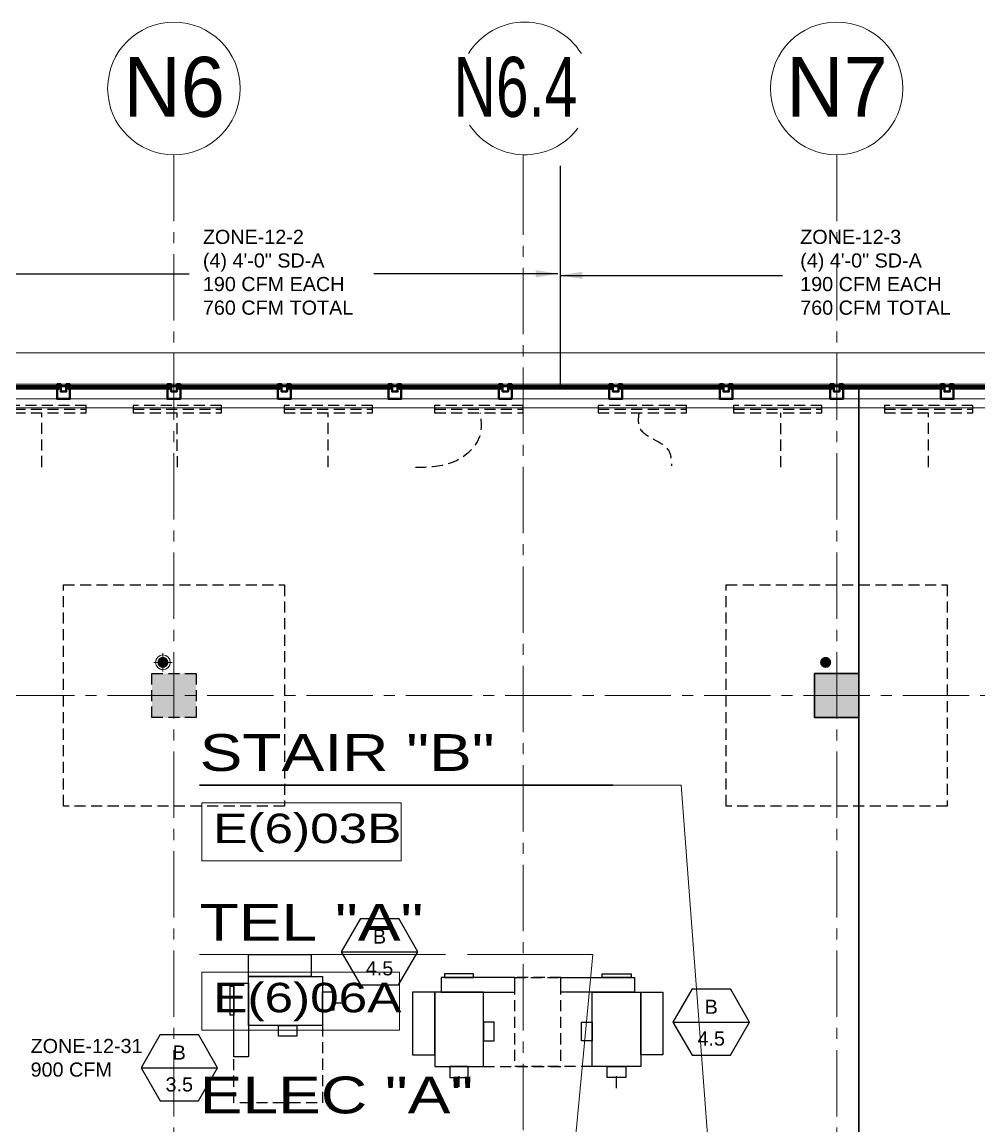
# Model space of a CAD drawing. Header units: inches. Extents: x -26012 to 27, y -11337 to 2082.
# Drawn here: x -23664 to -23144, y 1140 to 1740 of the extents above; entities that cross this region are included whole.
import ezdxf
from ezdxf.enums import TextEntityAlignment as Align

# ---------------------------------------------------------------- set-up
doc = ezdxf.new("R2010")
doc.units = ezdxf.units.IN
doc.header["$LTSCALE"] = 48
doc.header["$MEASUREMENT"] = 0
for name, pattern in [('A_Column Grid$0$CENTER2', [1.125, 0.75, -0.125, 0.125, -0.125]), ('HIDDEN2', [0.1875, 0.125, -0.0625]), ('NB - 13th_Penthouse_plan$0$HIDDEN2', [0.1875, 0.125, -0.0625])]:
    doc.linetypes.add(name, pattern=pattern)
for name, color, linetype in [('A106$0$A-ANNO-PATT-1-12', 8, 'Continuous'), ('A106$0$A-ANNO-PATT-2-12', 8, 'Continuous'), ('A106$0$A-AREA-IDEN', 8, 'Continuous'), ('A106$0$A-COLS-COL2-12', 8, 'Continuous'), ('A106$0$A-FLOR-AWNG', 8, 'Continuous'), ('A106$0$A-FLOR-SLAB', 8, 'Continuous'), ('A106$0$A-FLOR-SLEEVE-4-12', 8, 'Continuous'), ('A106$0$A-GLAZ', 8, 'Continuous'), ('A106$0$A-ROOF-LEAD-3-12', 8, 'Continuous'), ('A106$0$A-ROOF-LEAD-4-12', 8, 'Continuous'), ('A106$0$C-PROP', 8, 'Continuous'), ('A605$0$A-ANNO-PATT-1-12', 8, 'Continuous'), ('A605$0$A-ANNO-PATT-2-12', 8, 'Continuous'), ('A605$0$A-COLS-COL2-12', 8, 'Continuous'), ('A605$0$A-FLOR-SLAB', 8, 'Continuous'), ('A_Column Grid$0$A-GRID-1D1-15', 8, 'A_Column Grid$0$CENTER2'), ('A_Column Grid$0$A-GRID-GRD1-15', 8, 'A_Column Grid$0$CENTER2'), ('M-HVAC-anno', 6, 'Continuous'), ('M-HVAC-blck', 6, 'Continuous'), ('M-HVAC-clrn', 1, 'HIDDEN2'), ('M-HVAC-eqpm-fptd', 94, 'Continuous'), ('M-HVAC-Flex', 5, 'Continuous'), ('M-HVAC-FUTR', 4, 'HIDDEN2'), ('M-HVAC-supp', 93, 'Continuous'), ('M-HVAC-Term-Supp', 92, 'Continuous'), ('M-HVAC-TEXT', 6, 'Continuous'), ('NB - 13th_Penthouse_plan$0$STCCOLS2', 1, 'NB - 13th_Penthouse_plan$0$HIDDEN2'), ('NB - 13th_Penthouse_plan$0$STDROPS', 1, 'NB - 13th_Penthouse_plan$0$HIDDEN2'), ('NB - 13th_Penthouse_plan$0$STPJ', 1, 'NB - 13th_Penthouse_plan$0$HIDDEN2'), ('XREF', 8, 'Continuous')]:
    doc.layers.add(name, color=color, linetype=linetype)
doc.styles.add('A106$0$Arial', font='arial.ttf', dxfattribs={"height": 0.076839})
doc.styles.add('A106$0$style-Arial', font='arial.ttf')
doc.styles.add('A_Column Grid$0$Style-Arial', font='arial.ttf')
doc.styles.add('M08', font='arial.ttf', dxfattribs={"height": 7.68})
doc.styles.get("Standard").update_dxf_attribs({"font": 'simplex.shx'})
doc.dimstyles.new('STANDARD$7', dxfattribs={"dimtxt": 0.18, "dimasz": 0.125, "dimexe": 0.18, "dimexo": 0.06, "dimgap": 0.09, "dimtad": 0, "dimtih": 1, "dimtoh": 1, "dimdec": 4, "dimzin": 0, "dimdsep": 46, "dimtxsty": 'Standard', "dimcen": 0.09, "dimadec": 0, "dimazin": 0, "dimtfac": 1, "dimtdec": 4, "dimtofl": 0, "dimtmove": 0, "dimatfit": 3, "dimfxl": 1, "dimtolj": 1, "dimtzin": 0, "dimarcsym": 0})

# ---------------------------------------------------------------- blocks, each defined once
blk = doc.blocks.new('A106$0$CW10')
at = {"layer": 'A106$0$A-GLAZ', "linetype": 'Continuous', "lineweight": 40}
for p, q in [((-117.25, 5.75), (-117.25, 7)), ((-117.25, 7), (-62.75, 7)), ((-62.75, 5.75), (-62.75, 7)), ((-2.75, 7), (-57.25, 7)), ((-57.25, 5.75), (-57.25, 7)), ((-2.75, 5.75), (-2.75, 7)), ((-117.25, 5.75), (-62.75, 5.75)), ((-2.75, 5.75), (-57.25, 5.75))]:
    blk.add_line(p, q, dxfattribs=at)
at = {"layer": 'A106$0$A-GLAZ', "linetype": 'Continuous', "lineweight": 0}
for p, q in [((-117.25, 6.75), (-62.75, 6.75)), ((-117.25, 6.25), (-62.75, 6.25)), ((-2.75, 6.75), (-57.25, 6.75)), ((-2.75, 6.25), (-57.25, 6.25)), ((-3.5, 0), (-56.5, 0)), ((-116.5, 0), (-63.5, 0))]:
    blk.add_line(p, q, dxfattribs=at)
at = {"layer": 'A106$0$A-GLAZ', "linetype": 'Continuous', "lineweight": 40, "flags": 128}
for points in [[(-120, 4), (-118.5, 4), (-118.5, 8), (-116.5, 8), (-116.5, 7.25), (-117.5, 7.25), (-117.5, 5.5), (-116.5, 5.5), (-116.5, 0), (-120, 0)], [(-60, 4), (-61.5, 4), (-61.5, 8), (-63.5, 8), (-63.5, 7.25), (-62.5, 7.25), (-62.5, 5.5), (-63.5, 5.5), (-63.5, 0), (-60, 0)], [(-60, 4), (-58.5, 4), (-58.5, 8), (-56.5, 8), (-56.5, 7.25), (-57.5, 7.25), (-57.5, 5.5), (-56.5, 5.5), (-56.5, 0), (-60, 0)], [(0, 4), (-1.5, 4), (-1.5, 8), (-3.5, 8), (-3.5, 7.25), (-2.5, 7.25), (-2.5, 5.5), (-3.5, 5.5), (-3.5, 0), (0, 0)]]:
    blk.add_lwpolyline(points, dxfattribs=at)
blk = doc.blocks.new('*D580', base_point=(0, 0))
at = {"layer": 'A106$0$A-FLOR-SLEEVE-4-12', "linetype": 'Continuous', "lineweight": 0}
for p, q in [((0, -5), (0, 5)), ((-5, 0), (5, 0))]:
    blk.add_line(p, q, dxfattribs=at)
blk = doc.blocks.new('*U579')
at = {"layer": 'A106$0$A-FLOR-SLEEVE-4-12', "linetype": 'Continuous', "lineweight": 13}
blk.add_circle((0, 0), 4, dxfattribs=at)
at = {"layer": 'A106$0$A-FLOR-SLEEVE-4-12', "linetype": 'Continuous', "lineweight": 0}
blk.add_blockref('*D580', (0, 0), dxfattribs=at)
blk = doc.blocks.new('A106')
at = {"layer": 'A106$0$A-ROOF-LEAD-3-12', "lineweight": 13}
h = blk.add_hatch(color=256, dxfattribs=at)
edge = h.paths.add_edge_path()
edge.add_arc((-23227.02, 1392.09), 3, 0, 360)
at = {"layer": 'A106$0$A-ROOF-LEAD-4-12', "lineweight": 13}
h = blk.add_hatch(color=256, dxfattribs=at)
edge = h.paths.add_edge_path()
edge.add_arc((-23587.02, 1392.09), 3, 0, 360)
at = {"layer": 'A106$0$A-ANNO-PATT-1-12', "lineweight": 30}
blk.add_solid([(-23569.02, 1362.09), (-23569.02, 1386.09), (-23593.02, 1362.09), (-23593.02, 1386.09)], dxfattribs=at)
at = {"layer": 'A106$0$A-ANNO-PATT-2-12', "lineweight": 30}
blk.add_solid([(-23209.02, 1362.09), (-23209.02, 1386.09), (-23233.02, 1362.09), (-23233.02, 1386.09)], dxfattribs=at)
at = {"layer": 'A106$0$A-AREA-IDEN', "lineweight": 30}
blk.add_line((-23567.07, 1325.38, 0.21), (-23342.54, 1325.38, 0.21), dxfattribs=at)
at = {"layer": 'A106$0$A-AREA-IDEN', "lineweight": 13}
blk.add_line((-23567.07, 1233.54, 0.21), (-23433.49, 1233.54, 0.21), dxfattribs=at)
at = {"layer": 'A106$0$A-AREA-IDEN', "lineweight": 0, "elevation": 0.21, "flags": 128}
for points in [[(-23342.54, 1325.38), (-23305.42, 1325.38), (-23278.46, 967.61)], [(-23421.53, 1233.54), (-23353.45, 1233.54), (-23393.91, 805.6)]]:
    blk.add_lwpolyline(points, dxfattribs=at)
at = {"layer": 'A106$0$A-AREA-IDEN', "lineweight": 13}
for points in [[(-23565.87, 1315.86, 0.21), (-23457.66, 1315.86, 0.21), (-23457.66, 1284.33, 0.21), (-23565.87, 1284.33, 0.21)], [(-23565.87, 1224.02, 0.21), (-23458.53, 1224.02, 0.21), (-23458.53, 1192.49, 0.21), (-23565.87, 1192.49, 0.21)]]:
    blk.add_3dface(points, dxfattribs=at)
at = {"layer": 'A106$0$A-COLS-COL2-12', "lineweight": 30}
blk.add_3dface([(-23233.02, 1386.09), (-23209.02, 1386.09), (-23209.02, 1362.09), (-23233.02, 1362.09)], dxfattribs=at)
at = {"layer": 'A106$0$A-FLOR-AWNG', "lineweight": 0}
blk.add_line((-24033.74, 1560.09), (-21043.12, 1560.09), dxfattribs=at)
at = {"layer": 'A106$0$A-FLOR-SLAB', "lineweight": 0, "flags": 128}
blk.add_lwpolyline([(-23869.27, 1530.35), (-21072.77, 1530.34), (-21072.77, -6.15), (-22489.27, -6.15), (-22489.27, 53.84), (-22872.77, 53.84), (-22872.77, -6.15), (-24409.27, -6.15)], dxfattribs=at)
at = {"layer": 'A106$0$A-GLAZ', "lineweight": 0}
blk.add_line((-21060.02, 1543.09), (-23882.03, 1543.1), dxfattribs=at)
at = {"layer": 'A106$0$C-PROP', "lineweight": 40, "flags": 128}
for points in [[(-25004.54, -676.9), (-24022.02, 1542.09), (-21061.02, 1542.09), (-21061.02, -676.9)], [(-24808.14, -233.33), (-24022.02, 1542.09), (-21061.02, 1542.09), (-21061.02, -229.32)]]:
    blk.add_lwpolyline(points, dxfattribs=at)
at = {"layer": 'A106$0$A-FLOR-SLEEVE-4-12', "lineweight": 13}
blk.add_blockref('*U579', (-23587.02, 1392.1), dxfattribs=at)
at = {"layer": 'A106$0$A-GLAZ', "lineweight": 40}
for p in [(-23581.02, 1535.1), (-23461.02, 1535.1), (-23341.03, 1535.1), (-23221.03, 1535.1), (-23101.03, 1535.1)]:
    blk.add_blockref('A106$0$CW10', p, dxfattribs=at)
at = {"layer": 'A106$0$A-AREA-IDEN', "lineweight": 30, "style": 'A106$0$style-Arial', "width": 1.246875}
blk.add_text('E(6)03B', height=16, dxfattribs=at).set_placement((-23559.69, 1293.97, 0.21))
at = {"layer": 'A106$0$A-AREA-IDEN', "lineweight": 13, "style": 'A106$0$style-Arial', "width": 1.246875}
blk.add_text('E(6)06A', height=16, dxfattribs=at).set_placement((-23559.69, 1202.14, 0.21))
at = {"layer": 'A106$0$A-AREA-IDEN', "lineweight": 30, "insert": (-23567.07, 1332.86, 0.21), "char_height": 20, "attachment_point": 7, "line_spacing_factor": 0.6, "style": 'A106$0$Arial'}
blk.add_mtext('\\H1x;\\W1.24688;STAIR "B"', dxfattribs=at)
at = {"layer": 'A106$0$A-AREA-IDEN', "lineweight": 13, "char_height": 20, "attachment_point": 7, "line_spacing_factor": 0.6, "style": 'A106$0$Arial'}
for s, insert in [('\\H1x;\\W1.24688;TEL "A"', (-23567.07, 1241.02, 0.21)), ('\\H1x;\\W1.24688;ELEC "A"', (-23567.07, 1146.98, 0.21))]:
    blk.add_mtext(s, dxfattribs=dict(at, insert=insert))
blk = doc.blocks.new('A605')
at = {"layer": 'A605$0$A-ANNO-PATT-1-12', "lineweight": 30}
blk.add_solid([(-23569.02, 1362.09), (-23569.02, 1386.09), (-23593.02, 1362.09), (-23593.02, 1386.09)], dxfattribs=at)
at = {"layer": 'A605$0$A-ANNO-PATT-2-12', "lineweight": 30}
blk.add_solid([(-23209.02, 1362.09), (-23209.02, 1386.09), (-23233.02, 1362.09), (-23233.02, 1386.09)], dxfattribs=at)
at = {"layer": 'A605$0$A-COLS-COL2-12', "lineweight": 30}
blk.add_3dface([(-23233.02, 1386.09), (-23209.02, 1386.09), (-23209.02, 1362.09), (-23233.02, 1362.09)], dxfattribs=at)
at = {"layer": 'A605$0$A-FLOR-SLAB', "lineweight": 0, "flags": 128}
blk.add_lwpolyline([(-23869.27, 1530.35), (-21072.77, 1530.34), (-21072.77, -6.15), (-22489.27, -6.15), (-22489.27, 53.84), (-22872.77, 53.84), (-22872.77, -6.15), (-24409.27, -6.15)], dxfattribs=at)
blk = doc.blocks.new('A$C4BF10DA9')
at = {"layer": 'M-HVAC-clrn', "flags": 128}
blk.add_lwpolyline([(6, 42), (6, 0), (54.25, 0), (54.25, 25)], dxfattribs=at)
at = {"layer": 'M-HVAC-eqpm-fptd'}
for p, q in [((6, 68.5), (6, 42)), ((46.25, 68.5), (6, 68.5)), ((46.25, 42), (46.25, 68.5)), ((6, 42), (46.25, 42))]:
    blk.add_line(p, q, dxfattribs=at)
for points in [[(12.25, 68.5), (46.25, 68.5), (46.25, 80.5), (12.25, 80.5)], [(6, 50.25), (6, 60.25), (0, 60.25), (0, 50.25)], [(46.25, 25), (54.25, 25), (54.25, 65), (46.25, 65)], [(30, 42), (20, 42), (20, 36.25), (30, 36.25)]]:
    blk.add_lwpolyline(points, close=True, dxfattribs=at)
at = {"layer": 'M-HVAC-supp'}
blk.add_lwpolyline([(56.25, 47.5), (56.25, 63.25), (54.25, 63.25), (54.25, 47.5)], close=True, dxfattribs=at)
blk = doc.blocks.new('A$C73FD2CE6')
at = {"layer": 'M-HVAC-blck'}
for p, q in [((10.41, 36), (0, 18.01)), ((10.41, 36), (31.18, 36)), ((41.57, 17.97), (31.18, 36)), ((0, 18.01), (10.37, 0)), ((0.01, 17.99), (41.56, 17.99)), ((31.17, 0), (41.57, 17.97)), ((10.37, 0), (31.17, 0))]:
    blk.add_line(p, q, dxfattribs=at)
at = {"layer": 'M-HVAC-TEXT', "style": 'M08'}
for tag, p in [('2', (20.78, 26.3)), ('1', (20.78, 8.99))]:
    blk.add_attdef(tag, text='', height=7.68, dxfattribs=at).set_placement(p, align=Align.MIDDLE)
blk = doc.blocks.new('SD-A')
at = {"layer": 'M-HVAC-FUTR'}
for p, q in [((2473.34, 316.58), (2425.34, 316.58)), ((2425.34, 316.58), (2425.34, 312.58)), ((2473.34, 314.58), (2425.34, 314.58)), ((2425.34, 312.58), (2473.34, 312.58)), ((2473.34, 312.58), (2473.34, 316.58))]:
    blk.add_line(p, q, dxfattribs=at)
blk = doc.blocks.new('NB - 13th_Penthouse_plan')
at = {"layer": 'NB - 13th_Penthouse_plan$0$STCCOLS2'}
for points in [[(-23593.02, 1386.09), (-23569.02, 1386.09), (-23569.02, 1362.09), (-23593.02, 1362.09)], [(-23233.02, 1386.09), (-23209.02, 1386.09), (-23209.02, 1362.09), (-23233.02, 1362.09)]]:
    blk.add_lwpolyline(points, close=True, dxfattribs=at)
at = {"layer": 'NB - 13th_Penthouse_plan$0$STDROPS'}
for points in [[(-23641.02, 1434.12), (-23521.02, 1434.12), (-23521.02, 1314.12), (-23641.02, 1314.12)], [(-23281.02, 1434.12), (-23161.02, 1434.12), (-23161.02, 1314.12), (-23281.02, 1314.12)]]:
    blk.add_lwpolyline(points, close=True, dxfattribs=at)
at = {"layer": 'NB - 13th_Penthouse_plan$0$STPJ', "const_width": 1}
blk.add_lwpolyline([(-23209.02, 1542.09), (-23209.02, 997.95), (-23207.02, 997.95)], dxfattribs=at)
blk = doc.blocks.new('A_Column Grid')
at = {"layer": 'A_Column Grid$0$A-GRID-1D1-15', "linetype": 'Continuous', "lineweight": 13}
for centre in [(-23581.02, 1703.67), (-23221.02, 1703.67)]:
    blk.add_circle(centre, 36, dxfattribs=at)
for start, end in [(31.64573, 148.29176), (213.51332, 323.17519)]:
    blk.add_arc((-23390.37, 1703.65), 36, start, end, dxfattribs=at)
at = {"layer": 'A_Column Grid$0$A-GRID-GRD1-15', "lineweight": 0}
for p, q in [((-23581.02, 1667.67), (-23581.02, -2700.91)), ((-23221.02, 1667.67), (-23221.02, -2700.91)), ((-23391.41, 382.21), (-23391.41, 1655.99)), ((-23941.02, 1374.09), (-20840.23, 1374.09))]:
    blk.add_line(p, q, dxfattribs=at)
at = {"layer": 'A_Column Grid$0$A-GRID-GRD1-15', "linetype": 'Continuous', "lineweight": 0}
blk.add_line((-23391.41, 1640.04), (-23391.41, 1667.67), dxfattribs=at)
at = {"layer": 'A_Column Grid$0$A-GRID-1D1-15', "linetype": 'Continuous', "lineweight": 13, "style": 'A_Column Grid$0$Style-Arial'}
for s, width, p in [('N6', 0.95, (-23608.48, 1688.27)), ('N6.4', 0.701538, (-23429.14, 1688.25)), ('N7', 0.95, (-23248.48, 1688.27))]:
    blk.add_text(s, height=32.5, dxfattribs=dict(at, width=width)).set_placement(p)

msp = doc.modelspace()

# ---------------------------------------------------------------- linework, layer by layer
at = {"layer": 'M-HVAC-anno'}
msp.add_line((-23371.03, 1541.69), (-23371.03, 1661.69), dxfattribs=at)
msp.add_line((-23371.03, 1541.69), (-23371.03, 1661.69), dxfattribs=at)
at = {"layer": 'M-HVAC-Flex'}
for p, q in [((-23494.25, 1207.32), (-23489.61, 1207.32)), ((-23426.12, 1161.74), (-23426.12, 1167.48)), ((-23340.62, 1161), (-23340.62, 1167.48))]:
    msp.add_line(p, q, dxfattribs=at)
at = {"layer": 'M-HVAC-FUTR'}
for points in [[(-23652.73, 1498.14, 0), (-23652.73, 1527.6, 0)], [(-23579.17, 1498.01, 0), (-23579.19, 1527.6, 0)], [(-23497.19, 1498.14, 0), (-23497.19, 1527.6, 0)], [(-23449.84, 1498.01), (-23428.8, 1501.19), (-23414.52, 1515.91), (-23414.52, 1527.6, 0)], [(-23328.51, 1527.6, 0), (-23328.18, 1519.73), (-23312.22, 1506.91), (-23310.74, 1498.86)], [(-23251.36, 1498.01, 0), (-23251.38, 1527.6, 0)], [(-23171.09, 1498.14, 0), (-23171.09, 1527.6, 0)]]:
    msp.add_spline(points, degree=3, dxfattribs=at)

# ---------------------------------------------------------------- block references
at = {"layer": 'M-HVAC-blck'}
for p, values in [((-23490.12, 1217), {'2': 'B', '1': '4.5'}), ((-23309.95, 1178.86), {'2': 'B', '1': '4.5'}), ((-23598.91, 1154.01, 0), {'2': 'B', '1': '3.5'})]:
    msp.add_blockref('A$C73FD2CE6', p, dxfattribs=at).add_auto_attribs(values)
at = {"layer": 'M-HVAC-FUTR', "xscale": -1}
msp.add_blockref('A$C4BF10DA9', (-23494.25, 1153), dxfattribs=at)
at = {"layer": 'M-HVAC-FUTR', "rotation": 90.00000000000001}
msp.add_blockref('A$C4BF10DA9', (-23370.87, 1166.74), dxfattribs=at)
at = {"layer": 'M-HVAC-FUTR', "xscale": -1, "rotation": 270}
msp.add_blockref('A$C4BF10DA9', (-23395.87, 1166.74), dxfattribs=at)
at = {"layer": 'M-HVAC-Term-Supp', "rotation": 180}
for p in [(-21203.39, 1844.17, 0), (-21129.85, 1844.17, 0), (-21047.85, 1844.17, 0), (-20966.07, 1844.17, 0), (-20877.29, 1844.17, 0), (-20803.75, 1844.17, 0), (-20721.75, 1844.17, 0)]:
    msp.add_blockref('SD-A', p, dxfattribs=at)
at = {"layer": 'XREF'}
for name in ['A_Column Grid', 'A106', 'NB - 13th_Penthouse_plan', 'A605']:
    msp.add_blockref(name, (0, 0), dxfattribs=at)

# ---------------------------------------------------------------- texts
at = {"layer": 'M-HVAC-anno', "char_height": 7.68, "width": 88.2868, "attachment_point": 1, "style": 'M08'}
for s, insert in [('ZONE-12-2\\P(4) 4\'-0" SD-A\\P190 CFM EACH\\P760 CFM TOTAL', (-23565.3, 1626.91)), ('ZONE-12-3\\P(4) 4\'-0" SD-A\\P190 CFM EACH\\P760 CFM TOTAL', (-23240.84, 1626.91)), ('ZONE-12-31\\P900 CFM ', (-23658.88, 1187.7, 0))]:
    msp.add_mtext(s, dxfattribs=dict(at, insert=insert))

# ---------------------------------------------------------------- leaders
at = {"layer": 'M-HVAC-anno'}
for points in [[(-23700.92, 1602.93), (-23572.75, 1602.93)], [(-23372.45, 1603.04), (-23472.39, 1603.04)], [(-23371.24, 1602.18), (-23250.51, 1602.18)]]:
    msp.add_leader(points, dimstyle='STANDARD$7', override={"dimscale": 96, "dimgap": 0.09, "dimtad": 0}, dxfattribs=at)

doc.saveas('drawing.dxf')
